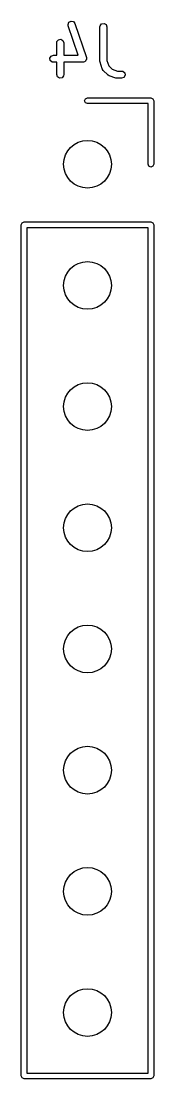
# Model space of a CAD drawing. Extents: x 123.7 to 179.8, y -122.7 to -74.2.
# Drawn here: x 177.04 to 179.82, y -122.67 to -100.51 of the extents above; entities that cross this region are included whole.
import ezdxf

# ---------------------------------------------------------------- set-up
doc = ezdxf.new("R2010")
doc.units = 0
doc.layers.add('BLACK', color=7, linetype='CONTINUOUS')

msp = doc.modelspace()

# ---------------------------------------------------------------- linework, layer by layer
at = {"layer": 'BLACK', "linetype": 'CONTINUOUS'}
for p, q in [((178.027, -100.578), (178.046, -100.53)), ((178.031, -100.603), (178.027, -100.578)), ((178.236, -101.219), (178.031, -100.603)), ((178.046, -100.53), (178.091, -100.506)), ((178.091, -100.506), (178.141, -100.516)), ((178.141, -100.516), (178.173, -100.556)), ((178.173, -100.556), (178.411, -101.27)), ((178.693, -100.627), (178.698, -100.602)), ((178.693, -101.342), (178.693, -100.627)), ((178.698, -100.602), (178.731, -100.562)), ((178.731, -100.562), (178.781, -100.554)), ((178.781, -100.554), (178.826, -100.579)), ((178.826, -100.579), (178.843, -100.627)), ((178.843, -100.627), (178.843, -101.329)), ((177.789, -100.961), (177.793, -100.935)), ((177.789, -101.219), (177.789, -100.961)), ((177.793, -100.935), (177.826, -100.896)), ((177.826, -100.896), (177.877, -100.887)), ((177.877, -100.887), (177.921, -100.913)), ((177.921, -100.913), (177.939, -100.961)), ((177.939, -100.961), (177.939, -101.219)), ((177.647, -101.281), (177.673, -101.237)), ((177.656, -101.332), (177.647, -101.281)), ((177.673, -101.237), (177.721, -101.219)), ((177.721, -101.219), (177.789, -101.219)), ((177.939, -101.219), (178.236, -101.219)), ((178.414, -101.307), (178.403, -101.325)), ((178.411, -101.27), (178.415, -101.296)), ((178.415, -101.296), (178.413, -101.301)), ((178.413, -101.301), (178.414, -101.307)), ((177.695, -101.365), (177.656, -101.332)), ((177.721, -101.369), (177.695, -101.365)), ((177.789, -101.369), (177.721, -101.369)), ((177.789, -101.627), (177.789, -101.369)), ((178.34, -101.369), (177.939, -101.369)), ((177.939, -101.369), (177.939, -101.627)), ((178.345, -101.367), (178.34, -101.369)), ((178.351, -101.368), (178.345, -101.367)), ((178.369, -101.358), (178.351, -101.368)), ((178.388, -101.352), (178.369, -101.358)), ((178.391, -101.347), (178.388, -101.352)), ((178.396, -101.344), (178.391, -101.347)), ((178.403, -101.325), (178.396, -101.344)), ((178.694, -101.343), (178.693, -101.342)), ((178.697, -101.365), (178.694, -101.343)), ((178.745, -101.508), (178.697, -101.365)), ((178.748, -101.512), (178.745, -101.508)), ((178.748, -101.516), (178.748, -101.512)), ((178.763, -101.538), (178.748, -101.516)), ((178.843, -101.329), (178.882, -101.444)), ((178.882, -101.444), (178.952, -101.514)), ((178.952, -101.514), (179.066, -101.552)), ((177.806, -101.676), (177.789, -101.627)), ((177.851, -101.701), (177.806, -101.676)), ((177.901, -101.692), (177.851, -101.701)), ((177.934, -101.653), (177.901, -101.692)), ((177.939, -101.627), (177.934, -101.653)), ((178.858, -101.633), (178.763, -101.538)), ((178.862, -101.635), (178.858, -101.633)), ((178.865, -101.639), (178.862, -101.635)), ((178.887, -101.651), (178.865, -101.639)), ((179.03, -101.699), (178.887, -101.651)), ((179.032, -101.698), (179.03, -101.699)), ((179.054, -101.702), (179.032, -101.698)), ((179.149, -101.702), (179.054, -101.702)), ((179.066, -101.552), (179.149, -101.552)), ((179.149, -101.552), (179.175, -101.557)), ((179.197, -101.685), (179.149, -101.702)), ((179.175, -101.557), (179.214, -101.59)), ((179.223, -101.64), (179.197, -101.685)), ((179.214, -101.59), (179.223, -101.64)), ((178.375, -102.175), (178.393, -102.133)), ((178.393, -102.217), (178.375, -102.175)), ((178.393, -102.133), (178.435, -102.115)), ((178.435, -102.115), (179.765, -102.115)), ((179.765, -102.115), (179.807, -102.133)), ((179.807, -102.133), (179.825, -102.175)), ((179.825, -102.175), (179.825, -103.505)), ((178.435, -102.235), (178.393, -102.217)), ((179.705, -102.235), (178.435, -102.235)), ((179.705, -103.505), (179.705, -102.235)), ((179.723, -103.547), (179.705, -103.505)), ((179.825, -103.505), (179.807, -103.547)), ((179.765, -103.565), (179.723, -103.547)), ((179.807, -103.547), (179.765, -103.565)), ((177.045, -104.775), (177.063, -104.733)), ((177.045, -122.615), (177.045, -104.775)), ((177.063, -104.733), (177.105, -104.715)), ((177.105, -104.715), (179.765, -104.715)), ((177.165, -104.835), (177.165, -122.555)), ((179.705, -104.835), (177.165, -104.835)), ((179.705, -122.555), (179.705, -104.835)), ((179.765, -104.715), (179.807, -104.733)), ((179.807, -104.733), (179.825, -104.775)), ((179.825, -104.775), (179.825, -122.615)), ((177.165, -122.555), (179.705, -122.555)), ((177.063, -122.657), (177.045, -122.615)), ((177.105, -122.675), (177.063, -122.657)), ((179.765, -122.675), (177.105, -122.675)), ((179.807, -122.657), (179.765, -122.675)), ((179.825, -122.615), (179.807, -122.657))]:
    msp.add_line(p, q, dxfattribs=at)
at = {"layer": 'BLACK'}
for centre in [(178.435, -103.505), (178.435, -106.045), (178.435, -108.585), (178.435, -111.125), (178.435, -113.665), (178.435, -116.205), (178.435, -118.745), (178.435, -121.285)]:
    msp.add_circle(centre, 0.5, dxfattribs=at)

doc.saveas('drawing.dxf')
